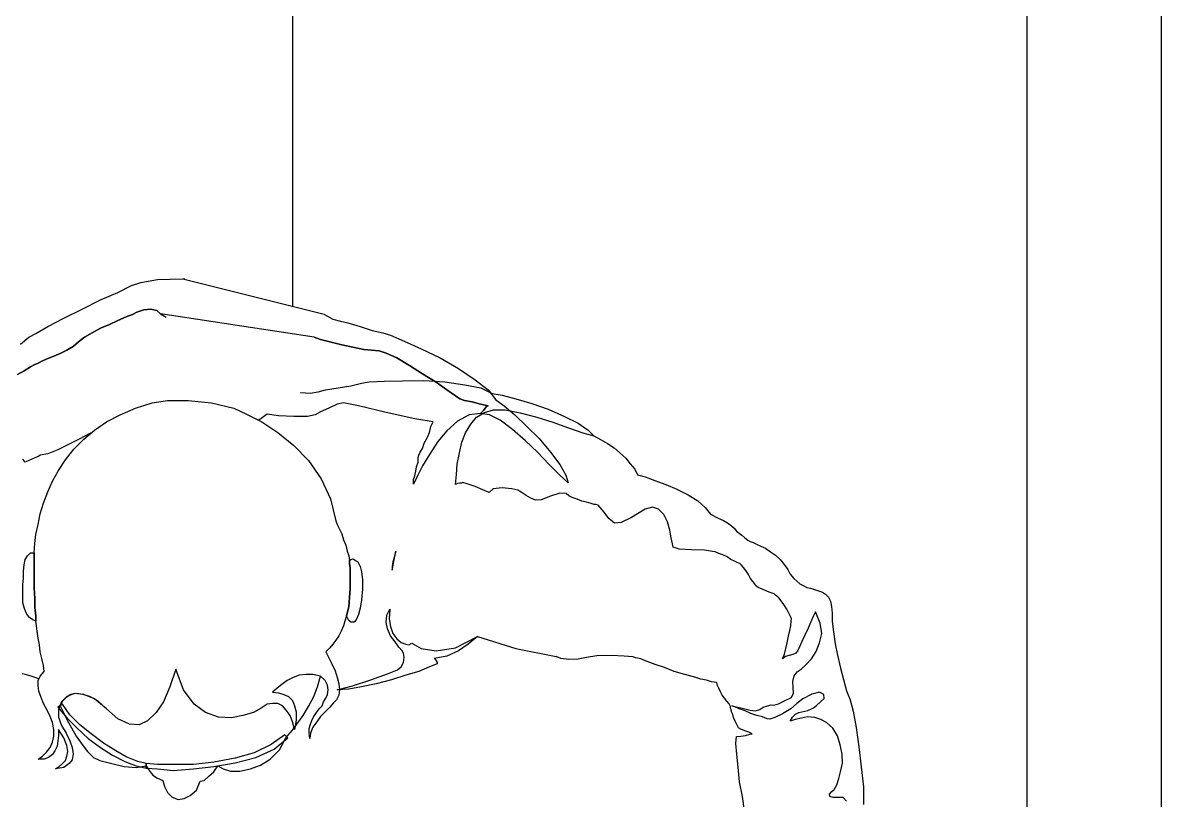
# Model space of a CAD drawing. Header units: inches. Extents: x 150067 to 167379, y -92057 to -49035.
# Drawn here: x 158715.8 to 158800.5, y -50868 to -50810.1 of the extents above; entities that cross this region are included whole.
import ezdxf

# ---------------------------------------------------------------- set-up
doc = ezdxf.new("R2010")
doc.units = ezdxf.units.IN
doc.header["$LTSCALE"] = 0.1
doc.header["$MEASUREMENT"] = 0
doc.layers.add('Layer1', color=7, linetype='Continuous')

# ---------------------------------------------------------------- blocks, each defined once
blk = doc.blocks.new('Man')
at = {"color": 0}
for p, q in [((929.96, 1176.54), (928.82, 1168.22)), ((999.14, 1162.7), (999.28, 1173)), ((999.14, 1162.7), (999.28, 1173)), ((592.82, 1162.46), (594.59, 1166)), ((594.59, 1166), (597.25, 1168.65)), ((597.25, 1168.65), (600.79, 1169.98)), ((600.79, 1169.98), (604.33, 1169.54)), ((604.33, 1169.54), (607.87, 1167.77)), ((607.87, 1167.77), (611.41, 1164.67)), ((928.82, 1168.22), (927.09, 1159.7)), ((979.71, 1168.33), (979.52, 1166.94)), ((979.52, 1166.94), (980.72, 1165.36)), ((981.49, 1168.93), (979.71, 1168.33)), ((980.72, 1165.36), (982.11, 1164.18)), ((983.47, 1168.94), (981.49, 1168.93)), ((987.43, 1168.97), (983.47, 1168.94)), ((989.39, 1170.96), (987.43, 1168.97)), ((588.83, 1157.59), (591.93, 1158.91)), ((591.93, 1158.91), (592.82, 1162.46)), ((611.41, 1164.67), (613.63, 1159.36)), ((613.63, 1159.36), (615.84, 1158.91)), ((615.84, 1158.91), (618.5, 1156.7)), ((927.09, 1159.7), (926.35, 1151.18)), ((982.11, 1164.18), (983.71, 1161.42)), ((983.71, 1161.42), (984.92, 1157.86)), ((997.83, 1151.01), (999.14, 1162.7)), ((997.83, 1151.01), (999.14, 1162.7)), ((534.38, 1151.39), (529.51, 1152.27)), ((529.51, 1152.27), (531.72, 1150.94)), ((576.44, 1150.5), (582.19, 1151.83)), ((582.19, 1150.5), (583.96, 1153.16)), ((582.19, 1151.83), (588.83, 1152.27)), ((582.19, 1149.17), (582.19, 1151.83)), ((582.19, 1151.83), (582.19, 1149.17)), ((583.96, 1153.16), (586.18, 1155.81)), ((586.18, 1155.81), (588.83, 1157.59)), ((588.83, 1152.27), (598.13, 1153.16)), ((598.13, 1153.16), (609.64, 1152.27)), ((609.64, 1152.27), (621.6, 1150.94)), ((618.5, 1156.7), (621.6, 1154.04)), ((621.6, 1154.04), (623.81, 1150.5)), ((623.81, 1150.5), (626.91, 1152.27)), ((626.91, 1152.27), (631.33, 1153.6)), ((631.33, 1153.6), (636.65, 1153.6)), ((636.65, 1153.6), (642.85, 1152.27)), ((642.85, 1152.27), (648.6, 1150.06)), ((984.92, 1157.86), (985.93, 1153.91)), ((985.93, 1153.91), (986.95, 1148.97)), ((522.87, 1146.52), (519.33, 1146.52)), ((519.33, 1146.52), (521.98, 1144.75)), ((525.53, 1145.63), (522.87, 1146.52)), ((527.74, 1143.86), (525.53, 1145.63)), ((531.72, 1150.94), (533.49, 1149.17)), ((533.49, 1149.17), (535.27, 1147.4)), ((537.48, 1149.17), (534.38, 1151.39)), ((535.27, 1147.4), (536.15, 1144.75)), ((539.25, 1146.96), (537.48, 1149.17)), ((539.69, 1143.42), (539.25, 1146.96)), ((548.1, 1142.09), (551.65, 1145.63)), ((551.65, 1145.63), (555.19, 1147.4)), ((555.19, 1147.4), (562.27, 1149.17)), ((562.27, 1149.17), (569.35, 1150.94)), ((562.71, 1144.3), (569.8, 1147.85)), ((570.68, 1145.19), (564.48, 1141.65)), ((569.35, 1150.94), (576.44, 1151.39)), ((569.8, 1147.85), (576.44, 1150.5)), ((577.32, 1147.85), (570.68, 1145.19)), ((576.44, 1151.39), (582.19, 1150.5)), ((582.19, 1149.17), (577.32, 1147.85)), ((588.83, 1149.62), (582.19, 1149.17)), ((598.13, 1149.62), (588.83, 1149.62)), ((609.64, 1149.62), (598.13, 1149.62)), ((621.6, 1148.29), (609.64, 1149.62)), ((621.6, 1150.94), (633.99, 1148.73)), ((633.99, 1146.07), (621.6, 1148.29)), ((633.99, 1148.73), (645.94, 1145.63)), ((645.06, 1142.98), (633.99, 1146.07)), ((645.94, 1145.63), (656.57, 1140.76)), ((648.6, 1150.06), (654.36, 1146.52)), ((654.36, 1146.52), (659.67, 1141.2)), ((926.35, 1151.18), (925.61, 1143.65)), ((986.95, 1148.97), (986.79, 1143.62)), ((996.51, 1139.32), (997.83, 1151.01)), ((996.51, 1139.32), (997.83, 1151.01)), ((521.98, 1144.75), (524.2, 1142.53)), ((524.2, 1142.53), (526.41, 1139.88)), ((526.41, 1139.88), (527.74, 1136.78)), ((529.07, 1141.65), (527.74, 1143.86)), ((530.4, 1138.99), (529.07, 1141.65)), ((530.84, 1135.89), (530.4, 1138.99)), ((536.15, 1138.55), (534.38, 1134.12)), ((536.15, 1144.75), (536.59, 1142.09)), ((536.59, 1142.09), (536.15, 1138.55)), ((537.92, 1135.89), (539.25, 1139.88)), ((539.25, 1139.88), (539.69, 1143.42)), ((545, 1138.11), (548.1, 1142.09)), ((548.55, 1134.56), (555.63, 1139.88)), ((555.63, 1139.88), (562.71, 1144.3)), ((564.48, 1141.65), (557.4, 1137.22)), ((654.8, 1138.11), (645.06, 1142.98)), ((656.57, 1140.76), (664.54, 1134.12)), ((659.67, 1141.2), (663.21, 1134.56)), ((925.61, 1143.65), (925.05, 1137.51)), ((986.79, 1143.62), (985.63, 1138.27)), ((994.99, 1128.23), (996.51, 1139.32)), ((994.99, 1128.23), (996.51, 1139.32)), ((527.74, 1136.78), (528.62, 1133.24)), ((528.62, 1133.24), (528.62, 1129.25)), ((531.28, 1132.79), (530.84, 1135.89)), ((534.38, 1134.12), (531.28, 1129.25)), ((531.28, 1129.25), (531.28, 1132.79)), ((535.71, 1131.46), (537.92, 1135.89)), ((538.81, 1128.37), (541.46, 1133.24)), ((541.46, 1133.24), (545, 1138.11)), ((541.91, 1128.37), (548.55, 1134.56)), ((550.32, 1131.91), (543.68, 1126.59)), ((557.4, 1137.22), (550.32, 1131.91)), ((662.77, 1132.35), (654.8, 1138.11)), ((664.54, 1134.12), (662.77, 1132.35)), ((663.21, 1134.56), (664.54, 1132.79)), ((664.54, 1132.79), (667.19, 1129.69)), ((677.38, 1134.56), (676.93, 1131.46)), ((677.82, 1131.46), (677.38, 1134.56)), ((925.05, 1137.51), (925.47, 1133.35)), ((925.47, 1133.35), (927.85, 1133.17)), ((927.85, 1133.17), (930.62, 1132.79)), ((930.62, 1132.79), (933.2, 1132.01)), ((934.59, 1131.82), (932.61, 1130.82)), ((933.2, 1132.01), (934.59, 1131.82)), ((984.08, 1133.11), (981.33, 1128.54)), ((985.63, 1138.27), (984.08, 1133.11)), ((527.74, 1125.27), (526.41, 1121.72)), ((528.62, 1129.25), (527.74, 1125.27)), ((531.28, 1122.17), (533.05, 1127.04)), ((533.05, 1127.04), (535.71, 1131.46)), ((536.15, 1123.5), (538.81, 1128.37)), ((536.15, 1122.61), (541.91, 1128.37)), ((543.68, 1126.59), (537.92, 1120.84)), ((572.45, 1126.15), (565.81, 1123.05)), ((572.45, 1126.15), (565.81, 1123.05)), ((578.21, 1126.59), (572.45, 1126.15)), ((578.21, 1126.59), (572.45, 1126.15)), ((583.08, 1124.38), (578.21, 1126.59)), ((583.08, 1124.38), (578.21, 1126.59)), ((667.19, 1129.69), (669.85, 1126.15)), ((668.52, 1129.25), (667.19, 1124.82)), ((668.52, 1129.25), (667.19, 1124.82)), ((669.41, 1123.94), (668.52, 1129.25)), ((669.41, 1123.94), (668.52, 1129.25)), ((669.85, 1126.15), (673.39, 1121.28)), ((676.93, 1131.46), (676.93, 1128.81)), ((676.93, 1128.81), (677.82, 1126.15)), ((679.15, 1127.92), (677.82, 1131.46)), ((677.82, 1126.15), (678.71, 1123.5)), ((681.36, 1124.82), (679.15, 1127.92)), ((925.51, 1126.42), (924.53, 1124.44)), ((926.49, 1128.41), (925.51, 1126.42)), ((927.87, 1129.21), (926.49, 1128.41)), ((930.24, 1130.02), (927.87, 1129.21)), ((932.61, 1130.82), (930.24, 1130.02)), ((977.79, 1125.35), (974.43, 1123.55)), ((981.33, 1128.54), (977.79, 1125.35)), ((993.27, 1118.71), (994.99, 1128.23)), ((993.27, 1118.71), (994.99, 1128.23)), ((526.41, 1121.72), (524.64, 1118.18)), ((530.84, 1116.41), (536.15, 1122.61)), ((531.28, 1117.74), (531.28, 1122.17)), ((532.17, 1115.53), (533.94, 1119.07)), ((537.92, 1120.84), (533.49, 1114.64)), ((533.94, 1119.07), (536.15, 1123.5)), ((565.81, 1123.05), (559.17, 1117.3)), ((565.81, 1123.05), (559.17, 1117.3)), ((587.95, 1119.51), (583.08, 1124.38)), ((587.95, 1119.51), (583.08, 1124.38)), ((592.38, 1113.31), (587.95, 1119.51)), ((592.38, 1113.31), (587.95, 1119.51)), ((616.73, 1119.51), (610.08, 1114.64)), ((616.73, 1119.51), (610.08, 1114.64)), ((624.25, 1122.17), (616.73, 1119.51)), ((624.25, 1122.17), (616.73, 1119.51)), ((631.78, 1122.61), (624.25, 1122.17)), ((631.78, 1122.61), (624.25, 1122.17)), ((638.42, 1121.28), (631.78, 1122.61)), ((638.42, 1121.28), (631.78, 1122.61)), ((644.62, 1119.51), (638.42, 1121.28)), ((644.62, 1119.51), (638.42, 1121.28)), ((649.04, 1116.86), (644.62, 1119.51)), ((649.04, 1116.86), (644.62, 1119.51)), ((665.87, 1121.28), (663.65, 1118.18)), ((665.87, 1121.28), (663.65, 1118.18)), ((667.19, 1124.82), (665.87, 1121.28)), ((667.19, 1124.82), (665.87, 1121.28)), ((668.52, 1115.53), (669.41, 1119.07)), ((668.52, 1115.53), (669.41, 1119.07)), ((669.41, 1119.07), (669.41, 1123.94)), ((669.41, 1119.07), (669.41, 1123.94)), ((673.39, 1121.28), (676.49, 1115.97)), ((678.71, 1123.5), (679.59, 1121.72)), ((679.59, 1121.72), (680.92, 1119.95)), ((680.92, 1119.95), (682.25, 1118.18)), ((683.58, 1121.72), (681.36, 1124.82)), ((686.23, 1119.07), (683.58, 1121.72)), ((688.89, 1116.41), (686.23, 1119.07)), ((922.39, 1119.08), (922.2, 1117.69)), ((923.17, 1120.67), (922.39, 1119.08)), ((923.55, 1122.45), (923.17, 1120.67)), ((924.53, 1124.44), (923.55, 1122.45)), ((930.51, 1118.53), (926.95, 1117.32)), ((933.67, 1119.94), (930.51, 1118.53)), ((933.28, 1118.15), (936.45, 1118.57)), ((937.22, 1121.15), (933.67, 1119.94)), ((936.45, 1118.57), (939.03, 1117.79)), ((940.58, 1121.96), (937.22, 1121.15)), ((943.15, 1123.16), (940.58, 1121.96)), ((944.73, 1123.37), (943.15, 1123.16)), ((947.71, 1122.4), (944.73, 1123.37)), ((952.08, 1120.25), (947.71, 1122.4)), ((957.05, 1117.31), (952.08, 1120.25)), ((959.58, 1123.46), (956.61, 1124.43)), ((956.61, 1124.43), (958.01, 1122.26)), ((958.01, 1122.26), (959.6, 1120.49)), ((963.15, 1122.69), (959.58, 1123.46)), ((959.6, 1120.49), (961.59, 1119.51)), ((961.59, 1119.51), (963.37, 1119.13)), ((966.72, 1121.92), (963.15, 1122.69)), ((963.37, 1119.13), (965.15, 1118.74)), ((965.15, 1118.74), (966.94, 1118.36)), ((970.88, 1122.34), (966.72, 1121.92)), ((974.43, 1123.55), (970.88, 1122.34)), ((991.53, 1112.17), (993.27, 1118.71)), ((991.53, 1112.17), (993.27, 1118.71)), ((522.43, 1114.2), (521.1, 1110.66)), ((524.64, 1118.18), (522.43, 1114.2)), ((533.49, 1114.64), (530.84, 1116.41)), ((533.05, 1113.31), (531.28, 1117.74)), ((533.49, 1112.87), (532.17, 1115.53)), ((536.15, 1110.21), (533.05, 1113.31)), ((535.71, 1110.66), (533.49, 1112.87)), ((554.3, 1112.87), (549.43, 1110.21)), ((559.17, 1117.3), (552.09, 1111.54)), ((559.17, 1117.3), (554.3, 1112.87)), ((595.92, 1104.46), (592.38, 1113.31)), ((595.92, 1104.46), (592.38, 1113.31)), ((610.08, 1114.64), (603.89, 1106.23)), ((610.08, 1114.64), (603.89, 1106.23)), ((652.59, 1114.64), (649.04, 1116.86)), ((652.59, 1114.64), (649.04, 1116.86)), ((655.68, 1114.2), (652.59, 1114.64)), ((655.68, 1114.2), (652.59, 1114.64)), ((658.78, 1114.2), (655.68, 1114.2)), ((658.78, 1114.2), (655.68, 1114.2)), ((661.44, 1115.53), (658.78, 1114.2)), ((661.44, 1115.53), (658.78, 1114.2)), ((663.65, 1118.18), (661.44, 1115.53)), ((663.65, 1118.18), (661.44, 1115.53)), ((664.98, 1110.21), (667.19, 1112.43)), ((664.98, 1110.21), (667.19, 1112.43)), ((667.19, 1112.43), (668.52, 1115.53)), ((667.19, 1112.43), (668.52, 1115.53)), ((676.49, 1115.97), (679.59, 1110.21)), ((682.25, 1118.18), (683.13, 1116.86)), ((683.13, 1116.86), (684.46, 1115.53)), ((684.46, 1115.53), (685.35, 1113.31)), ((685.35, 1113.31), (686.67, 1111.1)), ((691.1, 1113.76), (688.89, 1116.41)), ((692.87, 1111.99), (691.1, 1113.76)), ((694.2, 1109.33), (692.87, 1111.99)), ((919.85, 1112.93), (918.47, 1111.14)), ((921.03, 1114.32), (919.85, 1112.93)), ((921.81, 1115.91), (921.03, 1114.32)), ((922.2, 1117.69), (921.81, 1116.9)), ((921.81, 1116.9), (921.81, 1115.91)), ((922.61, 1115.52), (928.73, 1116.94)), ((924.38, 1116.12), (922.61, 1115.52)), ((926.95, 1117.32), (924.38, 1116.12)), ((928.73, 1116.94), (933.28, 1118.15)), ((939.03, 1117.79), (940.82, 1116.42)), ((940.82, 1116.42), (943.39, 1115.64)), ((943.39, 1115.64), (945.58, 1115.06)), ((945.58, 1115.06), (947.16, 1115.27)), ((947.16, 1115.27), (949.74, 1114.49)), ((949.74, 1114.49), (953.31, 1112.73)), ((953.31, 1112.73), (957.28, 1110.77)), ((960.43, 1114.16), (957.05, 1117.31)), ((964.01, 1111.41), (960.43, 1114.16)), ((966.94, 1118.36), (968.92, 1117.38)), ((968.92, 1117.38), (970.12, 1116.79)), ((970.12, 1116.79), (971.91, 1115.42)), ((971.91, 1115.42), (974.3, 1113.25)), ((974.3, 1113.25), (976.29, 1111.28)), ((989.38, 1106.81), (991.53, 1112.17)), ((989.38, 1106.81), (991.53, 1112.17)), ((519.77, 1107.12), (519.33, 1104.02)), ((521.1, 1110.66), (519.77, 1107.12)), ((538.36, 1108.89), (535.71, 1110.66)), ((540.58, 1108.44), (536.15, 1110.21)), ((541.46, 1108.44), (538.36, 1108.89)), ((545.89, 1108.89), (540.58, 1108.44)), ((545.45, 1108.89), (541.46, 1108.44)), ((549.43, 1110.21), (545.45, 1108.89)), ((552.09, 1111.54), (545.89, 1108.89)), ((603.89, 1106.23), (599.46, 1094.28)), ((603.89, 1106.23), (599.46, 1094.28)), ((655.68, 1107.56), (659.23, 1108)), ((655.68, 1107.56), (659.23, 1108)), ((658.34, 1105.34), (655.68, 1107.56)), ((658.34, 1105.34), (655.68, 1107.56)), ((661, 1103.13), (658.34, 1105.34)), ((661, 1103.13), (658.34, 1105.34)), ((659.23, 1108), (662.33, 1108.89)), ((659.23, 1108), (662.33, 1108.89)), ((662.33, 1108.89), (664.98, 1110.21)), ((662.33, 1108.89), (664.98, 1110.21)), ((679.59, 1110.21), (681.8, 1104.46)), ((686.67, 1111.1), (687.56, 1108.89)), ((687.56, 1108.89), (688, 1106.23)), ((688, 1106.23), (687.56, 1103.57)), ((699.96, 1105.79), (693.32, 1106.23)), ((693.32, 1106.23), (702.17, 1104.02)), ((694.64, 1106.23), (694.2, 1109.33)), ((694.2, 1102.69), (694.64, 1106.23)), ((707.48, 1104.46), (699.96, 1105.79)), ((915.14, 1105.37), (914.36, 1103.79)), ((916.12, 1107.36), (915.14, 1105.37)), ((917.1, 1109.35), (916.12, 1107.36)), ((918.47, 1111.14), (917.1, 1109.35)), ((957.28, 1110.77), (958.49, 1108.21)), ((958.49, 1108.21), (958.31, 1104.84)), ((969.17, 1108.87), (964.01, 1111.41)), ((973.54, 1107.7), (969.17, 1108.87)), ((976.1, 1108.91), (973.54, 1107.7)), ((976.29, 1111.28), (976.1, 1108.91)), ((987.64, 1100.26), (989.38, 1106.81)), ((987.64, 1100.26), (989.38, 1106.81)), ((519.85, 1099.87), (515.34, 1098.26)), ((519.33, 1104.02), (519.33, 1100.92)), ((519.33, 1100.92), (520.66, 1098.26)), ((599.46, 1094.28), (595.92, 1104.46)), ((599.46, 1094.28), (595.92, 1104.46)), ((664.1, 1100.92), (661, 1103.13)), ((664.1, 1100.92), (661, 1103.13)), ((667.64, 1099.15), (664.1, 1100.92)), ((667.64, 1099.15), (664.1, 1100.92)), ((671.18, 1097.82), (667.64, 1099.15)), ((671.18, 1097.82), (667.64, 1099.15)), ((681.8, 1104.46), (683.58, 1098.26)), ((686.23, 1100.92), (683.58, 1098.26)), ((687.56, 1103.57), (686.23, 1100.92)), ((691.99, 1095.16), (693.32, 1099.15)), ((693.32, 1099.15), (694.2, 1102.69)), ((702.17, 1104.02), (712.79, 1100.47)), ((715.89, 1102.69), (707.48, 1104.46)), ((712.79, 1100.47), (722.53, 1096.93)), ((724.75, 1100.47), (715.89, 1102.69)), ((733.16, 1097.82), (724.75, 1100.47)), ((901.72, 1099.16), (895.39, 1097.34)), ((904.68, 1100.16), (901.72, 1099.16)), ((907.85, 1100.58), (904.68, 1100.16)), ((910.81, 1101.59), (907.85, 1100.58)), ((913.97, 1102), (910.81, 1101.59)), ((914.36, 1103.79), (913.97, 1102)), ((958.31, 1104.84), (958.13, 1101.47)), ((958.13, 1101.47), (958.94, 1098.11)), ((985.9, 1093.72), (987.64, 1100.26)), ((985.9, 1093.72), (987.64, 1100.26)), ((511.8, 1097.38), (510.03, 1096.93)), ((515.34, 1098.26), (511.8, 1097.38)), ((520.66, 1098.26), (522.87, 1095.6)), ((522.43, 1092.06), (521.54, 1088.08)), ((522.87, 1095.6), (522.43, 1092.06)), ((675.16, 1097.38), (671.18, 1097.82)), ((675.16, 1097.38), (671.18, 1097.82)), ((679.15, 1097.38), (675.16, 1097.38)), ((679.15, 1097.38), (675.16, 1097.38)), ((683.58, 1098.26), (679.15, 1097.38)), ((683.58, 1098.26), (679.15, 1097.38)), ((690.22, 1091.18), (691.99, 1095.16)), ((722.53, 1096.93), (728.29, 1094.72)), ((728.29, 1094.72), (730.5, 1092.95)), ((730.5, 1092.95), (731.83, 1090.29)), ((740.69, 1095.6), (733.16, 1097.82)), ((746.88, 1092.95), (740.69, 1095.6)), ((751.31, 1091.18), (746.88, 1092.95)), ((883.54, 1093.31), (878.2, 1091.49)), ((889.07, 1095.52), (883.54, 1093.31)), ((895.39, 1097.34), (889.07, 1095.52)), ((958.94, 1098.11), (960.74, 1095.75)), ((960.74, 1095.75), (962.93, 1094.18)), ((962.93, 1094.18), (965.71, 1091.82)), ((984.16, 1086.19), (985.9, 1093.72)), ((984.16, 1086.19), (985.9, 1093.72)), ((521.54, 1088.08), (520.66, 1084.09)), ((686.67, 1084.09), (688.45, 1087.64)), ((688.45, 1087.64), (690.22, 1091.18)), ((731.83, 1090.29), (732.27, 1087.19)), ((732.27, 1087.19), (731.83, 1084.98)), ((749.54, 1088.08), (750.43, 1088.52)), ((757.07, 1086.75), (749.54, 1088.08)), ((750.43, 1088.52), (750.87, 1089.41)), ((750.87, 1089.41), (751.31, 1090.29)), ((751.31, 1090.29), (751.31, 1091.18)), ((763.71, 1083.65), (757.07, 1086.75)), ((797.09, 1082.18), (820.61, 1086.79)), ((823.18, 1087.99), (820.61, 1086.79)), ((827.93, 1088.62), (823.18, 1087.99)), ((833.27, 1088.45), (827.93, 1088.62)), ((838.23, 1087.49), (833.27, 1088.45)), ((844.18, 1086.54), (838.23, 1087.49)), ((852.49, 1086.39), (844.18, 1086.54)), ((860.01, 1086.63), (852.49, 1086.39)), ((865.16, 1087.06), (860.01, 1086.63)), ((866.94, 1087.66), (865.16, 1087.06)), ((869.71, 1088.27), (866.94, 1087.66)), ((873.46, 1089.88), (869.71, 1088.27)), ((878.2, 1091.49), (873.46, 1089.88)), ((953.86, 1086.8), (952.07, 1088.17)), ((952.07, 1088.17), (953.28, 1085.61)), ((953.28, 1085.61), (954.09, 1082.24)), ((956.04, 1086.22), (953.86, 1086.8)), ((958.23, 1085.63), (956.04, 1086.22)), ((959.81, 1084.85), (958.23, 1085.63)), ((965.71, 1091.82), (968.9, 1088.27)), ((968.9, 1088.27), (971.7, 1083.93)), ((982.81, 1079.45), (984.16, 1086.19)), ((982.81, 1079.45), (984.16, 1086.19)), ((520.21, 1080.11), (519.33, 1076.13)), ((520.66, 1084.09), (520.21, 1080.11)), ((688.89, 1081.88), (686.67, 1084.09)), ((690.66, 1079.67), (688.89, 1081.88)), ((692.43, 1077.45), (690.66, 1079.67)), ((729.18, 1081.44), (726.96, 1078.34)), ((727.85, 1076.57), (730.5, 1078.78)), ((730.95, 1083.65), (729.18, 1081.44)), ((730.5, 1078.78), (733.16, 1079.67)), ((731.83, 1084.98), (730.95, 1083.65)), ((733.16, 1079.67), (734.93, 1080.11)), ((734.93, 1080.11), (736.7, 1079.22)), ((736.7, 1079.22), (742.01, 1082.32)), ((742.01, 1082.32), (750.87, 1083.65)), ((750.87, 1083.65), (761.94, 1081.88)), ((761.94, 1081.88), (774.78, 1075.24)), ((769.46, 1079.67), (763.71, 1083.65)), ((774.78, 1075.24), (769.46, 1079.67)), ((774.78, 1075.24), (797.09, 1082.18)), ((954.09, 1082.24), (954.9, 1078.88)), ((954.9, 1078.88), (955.52, 1075.13)), ((960.81, 1083.87), (959.81, 1084.85)), ((962.01, 1081.3), (960.81, 1083.87)), ((963.42, 1078.14), (962.01, 1081.3)), ((971.7, 1083.93), (973.71, 1079)), ((973.71, 1079), (974.93, 1073.46)), ((981.86, 1072.51), (982.81, 1079.45)), ((981.86, 1072.51), (982.81, 1079.45)), ((519.33, 1076.13), (518.88, 1072.14)), ((694.2, 1074.8), (692.43, 1077.45)), ((695.53, 1072.14), (694.2, 1074.8)), ((724.31, 1074.8), (722.53, 1070.81)), ((726.96, 1078.34), (724.31, 1074.8)), ((724.31, 1069.48), (725.63, 1073.47)), ((725.63, 1073.47), (727.85, 1076.57)), ((955.52, 1075.13), (956.33, 1071.76)), ((965.02, 1074.39), (963.42, 1078.14)), ((967.03, 1070.44), (965.02, 1074.39)), ((974.93, 1073.46), (973.98, 1067.51)), ((980.91, 1066.57), (981.86, 1072.51)), ((980.91, 1066.57), (981.86, 1072.51)), ((518, 1066.39), (516.23, 1065.5)), ((518.44, 1069.04), (518, 1066.39)), ((518, 1063.29), (518, 1066.39)), ((518, 1066.39), (518, 1063.29)), ((518.88, 1072.14), (518.44, 1069.04)), ((696.86, 1069.04), (695.53, 1072.14)), ((697.74, 1066.39), (696.86, 1069.04)), ((698.63, 1063.29), (697.74, 1066.39)), ((699.96, 1065.94), (698.63, 1063.29)), ((701.28, 1066.83), (699.96, 1065.94)), ((703.06, 1066.83), (701.28, 1066.83)), ((704.38, 1065.5), (703.06, 1066.83)), ((722.53, 1070.81), (721.65, 1066.83)), ((721.65, 1066.83), (722.09, 1062.84)), ((723.42, 1065.06), (724.31, 1069.48)), ((956.33, 1071.76), (956.94, 1069)), ((956.94, 1069), (957.15, 1066.42)), ((957.15, 1066.42), (957.36, 1064.84)), ((968.63, 1066.69), (967.03, 1070.44)), ((970.04, 1063.53), (968.63, 1066.69)), ((973.98, 1067.51), (971.24, 1060.96)), ((980.94, 1061.62), (980.91, 1066.57)), ((980.94, 1061.62), (980.91, 1066.57)), ((512.24, 1061.07), (511.36, 1058.42)), ((513.13, 1062.84), (512.24, 1061.07)), ((514.46, 1064.17), (513.13, 1062.84)), ((516.23, 1065.5), (514.46, 1064.17)), ((517.56, 1058.42), (518, 1063.29)), ((518, 1063.29), (517.56, 1058.42)), ((698.63, 1063.29), (699.96, 1057.97)), ((699.96, 1057.97), (698.63, 1063.29)), ((705.71, 1062.4), (704.38, 1065.5)), ((706.6, 1058.86), (705.71, 1062.4)), ((722.09, 1062.84), (723.86, 1059.3)), ((723.86, 1059.3), (723.42, 1065.06)), ((954.62, 1059.28), (952.85, 1056.7)), ((955.79, 1061.66), (954.62, 1059.28)), ((956.77, 1063.65), (955.79, 1061.66)), ((957.36, 1064.84), (956.77, 1063.65)), ((971.24, 1060.96), (970.04, 1063.53)), ((980.57, 1057.85), (980.94, 1061.62)), ((980.57, 1057.85), (980.94, 1061.62)), ((511.36, 1058.42), (510.47, 1055.76)), ((510.47, 1055.76), (510.47, 1052.66)), ((510.47, 1052.66), (510.47, 1049.12)), ((517.11, 1046.91), (517.56, 1053.1)), ((517.56, 1053.1), (517.11, 1046.91)), ((517.56, 1053.1), (517.56, 1058.42)), ((517.56, 1058.42), (517.56, 1053.1)), ((699.96, 1057.97), (700.4, 1052.66)), ((700.4, 1052.66), (699.96, 1057.97)), ((700.4, 1052.66), (700.84, 1047.79)), ((700.84, 1047.79), (700.4, 1052.66)), ((707.48, 1053.99), (706.6, 1058.86)), ((707.92, 1047.79), (707.48, 1053.99)), ((949.91, 1052.72), (948.14, 1051.12)), ((951.28, 1054.51), (949.91, 1052.72)), ((952.85, 1056.7), (951.28, 1054.51)), ((977.05, 1050.7), (978.82, 1052.3)), ((977.05, 1050.7), (978.82, 1052.3)), ((978.82, 1052.3), (979.99, 1054.68)), ((978.82, 1052.3), (979.99, 1054.68)), ((979.99, 1054.68), (980.57, 1057.85)), ((979.99, 1054.68), (980.57, 1057.85)), ((510.47, 1049.12), (510.47, 1045.13)), ((517.11, 1040.71), (517.11, 1046.91)), ((517.11, 1046.91), (517.11, 1040.71)), ((700.84, 1047.79), (700.84, 1042.92)), ((700.84, 1042.92), (700.84, 1047.79)), ((707.92, 1042.04), (707.92, 1047.79)), ((938.06, 1046.71), (936.49, 1045.51)), ((941.22, 1048.11), (938.06, 1046.71)), ((944.38, 1049.52), (941.22, 1048.11)), ((947.35, 1050.53), (944.38, 1049.52)), ((948.14, 1051.12), (947.35, 1050.53)), ((962.23, 1044.67), (964.21, 1045.68)), ((962.23, 1044.67), (964.21, 1045.68)), ((964.21, 1045.68), (966.18, 1046.68)), ((964.21, 1045.68), (966.18, 1046.68)), ((966.18, 1046.68), (968.36, 1047.09)), ((966.18, 1046.68), (968.36, 1047.09)), ((968.36, 1047.09), (970.13, 1047.69)), ((968.36, 1047.09), (970.13, 1047.69)), ((970.13, 1047.69), (971.91, 1048.3)), ((970.13, 1047.69), (971.91, 1048.3)), ((971.91, 1048.3), (973.69, 1048.9)), ((971.91, 1048.3), (973.69, 1048.9)), ((973.69, 1048.9), (975.47, 1049.51)), ((973.69, 1048.9), (975.47, 1049.51)), ((975.47, 1049.51), (977.05, 1050.7)), ((975.47, 1049.51), (977.05, 1050.7)), ((510.47, 1045.13), (510.92, 1041.15)), ((510.92, 1041.15), (510.92, 1037.17)), ((517.11, 1035.39), (517.11, 1040.71)), ((517.11, 1040.71), (517.11, 1035.39)), ((700.84, 1042.92), (700.84, 1038.94)), ((700.84, 1038.94), (700.84, 1042.92)), ((707.48, 1037.61), (707.92, 1042.04)), ((932.37, 1039.15), (930.8, 1036.96)), ((933.54, 1041.53), (932.37, 1039.15)), ((934.92, 1043.32), (933.54, 1041.53)), ((936.1, 1044.72), (934.92, 1043.32)), ((936.49, 1045.51), (936.1, 1044.72)), ((955.15, 1036.32), (956.52, 1039.1)), ((955.15, 1036.32), (956.52, 1039.1)), ((956.52, 1039.1), (958.69, 1041.49)), ((956.52, 1039.1), (958.69, 1041.49)), ((958.69, 1041.49), (960.46, 1043.08)), ((958.69, 1041.49), (960.46, 1043.08)), ((960.46, 1043.08), (962.23, 1044.67)), ((960.46, 1043.08), (962.23, 1044.67)), ((510.92, 1037.17), (511.36, 1033.62)), ((511.36, 1033.62), (511.8, 1030.53)), ((517.11, 1030.08), (517.11, 1035.39)), ((517.11, 1035.39), (517.11, 1030.08)), ((700.84, 1035.39), (700.4, 1032.74)), ((700.4, 1032.74), (700.84, 1035.39)), ((700.4, 1032.74), (700.4, 1030.97)), ((700.4, 1030.97), (700.4, 1032.74)), ((700.84, 1038.94), (700.84, 1035.39)), ((700.84, 1035.39), (700.84, 1038.94)), ((705.27, 1031.85), (706.6, 1034.51)), ((706.6, 1034.51), (707.48, 1037.61)), ((725.19, 1034.51), (725.19, 1036.72)), ((725.19, 1036.72), (727.4, 1025.66)), ((725.63, 1031.85), (725.19, 1034.51)), ((927.26, 1032.78), (926.07, 1032.38)), ((928.24, 1033.78), (927.26, 1032.78)), ((929.42, 1035.17), (928.24, 1033.78)), ((930.8, 1036.96), (929.42, 1035.17)), ((950.83, 1030.55), (953.19, 1033.33)), ((950.83, 1030.55), (953.19, 1033.33)), ((953.19, 1033.33), (955.15, 1036.32)), ((953.19, 1033.33), (955.15, 1036.32)), ((511.8, 1030.53), (513.13, 1028.31)), ((513.13, 1028.31), (514.9, 1026.54)), ((514.9, 1026.54), (517.11, 1026.54)), ((517.11, 1026.54), (517.11, 1030.08)), ((517.11, 1030.08), (517.11, 1026.54)), ((517.11, 1026.54), (517.56, 1021.23)), ((699.07, 1025.66), (699.96, 1028.31)), ((699.96, 1028.31), (700.4, 1030.97)), ((700.4, 1030.97), (701.28, 1030.53)), ((701.28, 1030.53), (702.61, 1030.08)), ((702.61, 1030.08), (703.94, 1030.97)), ((703.94, 1030.97), (705.27, 1031.85)), ((726.52, 1028.75), (725.63, 1031.85)), ((727.4, 1025.66), (726.52, 1028.75)), ((913.04, 1025.97), (911.46, 1025.76)), ((915.02, 1026.97), (913.04, 1025.97)), ((917.39, 1027.77), (915.02, 1026.97)), ((919.96, 1028.98), (917.39, 1027.77)), ((922.13, 1030.38), (919.96, 1028.98)), ((924.69, 1031.58), (922.13, 1030.38)), ((926.07, 1032.38), (924.69, 1031.58)), ((942.16, 1023.96), (945.12, 1025.96)), ((942.16, 1023.96), (945.12, 1025.96)), ((945.12, 1025.96), (948.08, 1027.96)), ((945.12, 1025.96), (948.08, 1027.96)), ((948.08, 1027.96), (950.83, 1030.55)), ((948.08, 1027.96), (950.83, 1030.55)), ((517.56, 1021.23), (518, 1015.92)), ((696.86, 1019.01), (698.19, 1022.11)), ((698.19, 1022.11), (699.07, 1025.66)), ((888.12, 1021.46), (887.35, 1017.89)), ((888.51, 1023.25), (888.12, 1021.46)), ((892.07, 1024.46), (888.51, 1023.25)), ((899.19, 1024.89), (892.07, 1024.46)), ((906.71, 1025.14), (899.19, 1024.89)), ((911.46, 1025.76), (906.71, 1025.14)), ((931.89, 1019.15), (933.28, 1019.95)), ((931.89, 1019.15), (933.28, 1019.95)), ((933.28, 1019.95), (935.05, 1020.55)), ((933.28, 1019.95), (935.05, 1020.55)), ((935.05, 1020.55), (937.03, 1021.56)), ((935.05, 1020.55), (937.03, 1021.56)), ((937.03, 1021.56), (939.59, 1022.76)), ((937.03, 1021.56), (939.59, 1022.76)), ((939.59, 1022.76), (942.16, 1023.96)), ((939.59, 1022.76), (942.16, 1023.96)), ((518, 1015.92), (519.33, 1010.16)), ((693.32, 1010.16), (694.64, 1012.82)), ((694.64, 1012.82), (695.97, 1015.47)), ((695.97, 1015.47), (696.86, 1019.01)), ((886.59, 1013.33), (885.23, 1008.57)), ((887.35, 1017.89), (886.59, 1013.33)), ((924.02, 1012.17), (925.39, 1013.96)), ((924.02, 1012.17), (925.39, 1013.96)), ((925.39, 1013.96), (926.97, 1015.16)), ((925.39, 1013.96), (926.97, 1015.16)), ((926.97, 1015.16), (928.54, 1016.36)), ((926.97, 1015.16), (928.54, 1016.36)), ((928.54, 1016.36), (930.32, 1017.95)), ((928.54, 1016.36), (930.32, 1017.95)), ((930.32, 1017.95), (931.89, 1019.15)), ((930.32, 1017.95), (931.89, 1019.15)), ((519.33, 1010.16), (520.66, 1003.96)), ((689.33, 995.11), (692.43, 1007.95)), ((692.43, 1007.95), (693.32, 1010.16)), ((851.19, 1006.59), (848.44, 1003.01)), ((854.54, 1009.38), (851.19, 1006.59)), ((858.3, 1009.01), (854.54, 1009.38)), ((864.26, 1006.07), (858.3, 1009.01)), ((872.21, 1001.17), (864.26, 1006.07)), ((885.23, 1008.57), (883.08, 1004.21)), ((910.2, 1004.17), (914.75, 1006.38)), ((910.2, 1004.17), (914.75, 1006.38)), ((914.75, 1006.38), (917.9, 1007.78)), ((914.75, 1006.38), (917.9, 1007.78)), ((917.9, 1007.78), (920.07, 1009.18)), ((917.9, 1007.78), (920.07, 1009.18)), ((920.07, 1009.18), (922.44, 1010.98)), ((920.07, 1009.18), (922.44, 1010.98)), ((922.44, 1010.98), (924.02, 1012.17)), ((922.44, 1010.98), (924.02, 1012.17)), ((520.66, 1003.96), (522.43, 997.76)), ((846.08, 1000.22), (844.9, 998.83)), ((848.44, 1003.01), (846.08, 1000.22)), ((876.57, 1000.01), (872.21, 1001.17)), ((880.13, 1001.22), (876.57, 1000.01)), ((883.08, 1004.21), (880.13, 1001.22)), ((902.93, 996.41), (907.26, 1000.19)), ((902.93, 996.41), (907.26, 1000.19)), ((907.26, 1000.19), (910.2, 1004.17)), ((907.26, 1000.19), (910.2, 1004.17)), ((522.43, 997.76), (525.08, 991.12)), ((684.02, 983.6), (689.33, 995.11)), ((803.16, 993.23), (800.2, 991.24)), ((805.92, 994.83), (803.16, 993.23)), ((808.48, 996.04), (805.92, 994.83)), ((811.85, 995.86), (808.48, 996.04)), ((817.21, 993.71), (811.85, 995.86)), ((822.76, 991.97), (817.21, 993.71)), ((827.9, 993.38), (826.33, 992.18)), ((829.88, 994.38), (827.9, 993.38)), ((832.84, 995.39), (829.88, 994.38)), ((835.41, 996.59), (832.84, 995.39)), ((838.18, 997.21), (835.41, 996.59)), ((840.95, 997.82), (838.18, 997.21)), ((842.72, 998.42), (840.95, 997.82)), ((843.71, 998.43), (842.72, 998.42)), ((844.9, 998.83), (843.71, 998.43)), ((890.69, 989.6), (897.21, 992.81)), ((890.69, 989.6), (897.21, 992.81)), ((897.21, 992.81), (902.93, 996.41)), ((897.21, 992.81), (902.93, 996.41)), ((525.08, 991.12), (527.74, 984.93)), ((739.8, 982.27), (737.59, 986.7)), ((737.59, 986.7), (737.59, 985.81)), ((762.01, 986.85), (762.64, 981.11)), ((763.2, 986.26), (762.01, 986.85)), ((764.59, 986.07), (763.2, 986.26)), ((768.75, 986.49), (766.37, 985.69)), ((773.49, 988.11), (768.75, 986.49)), ((777.83, 989.91), (773.49, 988.11)), ((781.58, 991.52), (777.83, 989.91)), ((783.97, 989.36), (781.58, 991.52)), ((789.12, 988.79), (783.97, 989.36)), ((794.86, 989.42), (789.12, 988.79)), ((798.22, 990.23), (794.86, 989.42)), ((800.2, 991.24), (798.22, 990.23)), ((826.33, 992.18), (822.76, 991.97)), ((877.85, 984.57), (884.37, 986.79)), ((877.85, 984.57), (884.37, 986.79)), ((884.37, 986.79), (890.69, 989.6)), ((884.37, 986.79), (890.69, 989.6)), ((527.74, 984.93), (531.28, 978.73)), ((676.49, 972.97), (684.02, 983.6)), ((737.59, 985.81), (737.59, 984.04)), ((737.59, 984.04), (738.47, 981.83)), ((738.47, 981.83), (738.92, 979.17)), ((742.9, 976.07), (739.8, 982.27)), ((762.64, 981.11), (763.07, 974.98)), ((765.58, 986.08), (764.59, 986.07)), ((766.37, 985.69), (765.58, 986.08)), ((822.59, 981.38), (816.39, 975.19)), ((827.46, 985.81), (822.59, 981.38)), ((822.59, 975.19), (826.13, 981.38)), ((826.13, 981.38), (827.46, 985.81)), ((866.21, 977.97), (867.77, 981.15)), ((866.21, 977.97), (867.77, 981.15)), ((867.77, 981.15), (872.32, 982.36)), ((867.77, 981.15), (872.32, 982.36)), ((872.32, 982.36), (877.85, 984.57)), ((872.32, 982.36), (877.85, 984.57)), ((511.8, 973.86), (510.47, 972.09)), ((515.79, 972.09), (511.8, 973.86)), ((531.28, 978.73), (535.27, 972.53)), ((668.08, 964.12), (676.49, 972.97)), ((738.92, 979.17), (739.36, 976.51)), ((739.36, 976.51), (740.24, 973.86)), ((740.24, 973.86), (740.24, 972.09)), ((746.88, 969.43), (742.9, 976.07)), ((763.07, 974.98), (764.3, 968.45)), ((816.39, 975.19), (809.75, 968.1)), ((817.28, 968.1), (822.59, 975.19)), ((861.1, 971.6), (863.65, 974.79)), ((861.1, 971.6), (863.65, 974.79)), ((863.65, 974.79), (866.21, 977.97)), ((863.65, 974.79), (866.21, 977.97)), ((519.77, 970.32), (515.79, 972.09)), ((520.66, 969.87), (519.77, 970.32)), ((525.08, 968.99), (520.66, 969.87)), ((530.84, 966.77), (525.08, 968.99)), ((537.04, 963.67), (530.84, 966.77)), ((535.27, 972.53), (540.13, 966.33)), ((540.13, 966.33), (545.89, 960.58)), ((740.24, 972.09), (740.24, 971.2)), ((740.24, 971.2), (740.69, 969.87)), ((740.69, 969.87), (741.57, 968.1)), ((741.57, 968.1), (742.9, 965.89)), ((751.75, 961.9), (746.88, 969.43)), ((764.3, 968.45), (765.72, 962.32)), ((809.75, 968.1), (802.67, 961.46)), ((810.64, 960.13), (817.28, 968.1)), ((854.21, 965.62), (857.55, 968.41)), ((854.21, 965.62), (857.55, 968.41)), ((857.55, 968.41), (861.1, 971.6)), ((857.55, 968.41), (861.1, 971.6)), ((543.23, 960.58), (537.04, 963.67)), ((549.87, 957.03), (543.23, 960.58)), ((545.89, 960.58), (552.09, 955.26)), ((658.78, 956.59), (668.08, 964.12)), ((742.9, 965.89), (743.79, 962.79)), ((743.79, 962.79), (745.56, 959.69)), ((745.56, 959.69), (746.88, 956.59)), ((757.07, 955.71), (751.75, 961.9)), ((765.72, 962.32), (767.93, 956.79)), ((802.67, 961.46), (795.14, 954.82)), ((803.55, 953.05), (810.64, 960.13)), ((842.37, 958.62), (846.32, 960.63)), ((842.37, 958.62), (846.32, 960.63)), ((846.32, 960.63), (850.46, 963.03)), ((846.32, 960.63), (850.46, 963.03)), ((850.46, 963.03), (854.21, 965.62)), ((850.46, 963.03), (854.21, 965.62)), ((550.17, 956.91), (549.87, 957.03)), ((552.09, 955.26), (559.17, 950.39)), ((649.49, 950.39), (658.78, 956.59)), ((746.88, 956.59), (747.77, 953.05)), ((747.77, 953.05), (749.1, 950.39)), ((763.26, 949.95), (757.07, 955.71)), ((767.93, 956.79), (770.93, 951.86)), ((795.14, 954.82), (788.06, 949.51)), ((796.47, 946.41), (803.55, 953.05)), ((818.66, 950.56), (827.74, 953.98)), ((827.74, 953.98), (836.04, 956.8)), ((833.3, 951.24), (839.22, 955.24)), ((836.04, 956.8), (842.37, 958.62)), ((839.22, 955.24), (842.37, 958.62)), ((559.17, 950.39), (567.14, 946.41)), ((567.14, 946.41), (576, 942.42)), ((640.63, 945.97), (649.49, 950.39)), ((652.59, 945.97), (647.66, 949.48)), ((659.23, 946.85), (652.59, 945.97)), ((668.08, 947.29), (659.23, 946.85)), ((676.05, 947.29), (668.08, 947.29)), ((680.48, 946.41), (676.05, 947.29)), ((683.58, 944.64), (680.48, 946.41)), ((738.47, 948.62), (721.65, 945.08)), ((749.1, 950.39), (738.47, 948.62)), ((769.91, 946.41), (763.26, 949.95)), ((776.55, 945.52), (769.91, 946.41)), ((770.93, 951.86), (774.32, 947.72)), ((774.32, 947.72), (778.89, 944.98)), ((781.86, 946.41), (776.55, 945.52)), ((788.06, 949.51), (781.86, 946.41)), ((790.27, 941.1), (796.47, 946.41)), ((799.68, 945.1), (809.37, 947.73)), ((809.37, 947.73), (818.66, 950.56)), ((815.93, 943.02), (825.41, 947.23)), ((825.41, 947.23), (833.3, 951.24)), ((576, 942.42), (585.73, 939.33)), ((620.27, 939.33), (633.11, 942.42)), ((633.11, 942.42), (640.63, 945.97)), ((688.45, 942.42), (683.58, 944.64)), ((693.32, 940.21), (688.45, 942.42)), ((696.86, 939.33), (693.32, 940.21)), ((705.71, 941.1), (696.86, 939.33)), ((721.65, 945.08), (705.71, 941.1)), ((771.68, 938.88), (776.55, 940.21)), ((776.55, 940.21), (771.68, 938.88)), ((778.32, 943.75), (776.55, 945.52)), ((776.55, 945.52), (778.32, 943.75)), ((776.55, 940.21), (780.97, 941.1)), ((780.97, 941.1), (776.55, 940.21)), ((779.2, 942.42), (778.32, 943.75)), ((778.32, 943.75), (779.2, 942.42)), ((778.89, 944.98), (784.05, 943.42)), ((780.09, 941.54), (779.2, 942.42)), ((779.2, 942.42), (780.09, 941.54)), ((780.97, 941.1), (780.09, 941.54)), ((780.09, 941.54), (780.97, 941.1)), ((784.05, 943.42), (790.98, 943.46)), ((785.4, 937.55), (790.27, 941.1)), ((790.98, 943.46), (799.68, 945.1)), ((797.16, 936.97), (806.45, 939.8)), ((806.45, 939.8), (815.93, 943.02)), ((585.73, 939.33), (594.59, 938)), ((594.59, 938), (606.54, 938)), ((606.54, 938), (620.27, 939.33)), ((671.88, 933.44), (672.05, 933.45)), ((672.05, 933.45), (677.59, 933.68)), ((677.59, 933.68), (682.15, 932.91)), ((757.07, 931.8), (761.94, 935.34)), ((761.94, 935.34), (757.07, 931.8)), ((761.94, 935.34), (764.59, 937.11)), ((764.59, 937.11), (761.94, 935.34)), ((764.59, 937.11), (767.25, 938)), ((767.25, 938), (764.59, 937.11)), ((767.25, 938), (771.68, 938.88)), ((771.68, 938.88), (767.25, 938)), ((776.8, 930.71), (783.32, 933.92)), ((780.97, 931.8), (785.4, 937.55)), ((783.32, 933.92), (789.25, 934.94)), ((789.25, 934.94), (797.16, 936.97)), ((682.15, 932.91), (686.51, 931.75)), ((686.51, 931.75), (693.84, 930.61)), ((693.84, 930.61), (701.18, 929.46)), ((701.18, 929.46), (707.32, 927.92)), ((707.32, 927.92), (711.88, 927.15)), ((711.88, 927.15), (720.59, 926.81)), ((720.59, 926.81), (731.29, 926.48)), ((742.9, 922.5), (750.87, 927.37)), ((750.87, 927.37), (742.9, 922.5)), ((743.56, 926.35), (755.83, 927.22)), ((750.87, 927.37), (757.07, 931.8)), ((757.07, 931.8), (750.87, 927.37)), ((755.83, 927.22), (767.51, 928.87)), ((767.51, 928.87), (776.8, 930.71)), ((773.45, 926.04), (780.97, 931.8)), ((511.36, 920.73), (507.37, 922.94)), ((507.37, 922.94), (511.36, 920.73)), ((514.9, 918.52), (511.36, 920.73)), ((511.36, 920.73), (514.9, 918.52)), ((731.29, 926.48), (743.56, 926.35)), ((735.37, 917.63), (742.9, 922.5)), ((742.9, 922.5), (735.37, 917.63)), ((763.71, 919.4), (773.45, 926.04)), ((517.11, 917.19), (514.9, 918.52)), ((514.9, 918.52), (517.11, 917.19)), ((519.33, 916.3), (517.11, 917.19)), ((517.11, 917.19), (519.33, 916.3)), ((521.98, 914.98), (519.33, 916.3)), ((519.33, 916.3), (521.98, 914.98)), ((525.08, 913.65), (521.98, 914.98)), ((521.98, 914.98), (525.08, 913.65)), ((528.62, 912.32), (525.08, 913.65)), ((525.08, 913.65), (528.62, 912.32)), ((727.85, 913.2), (735.37, 917.63)), ((735.37, 917.63), (727.85, 913.2)), ((753.08, 913.2), (763.71, 919.4)), ((532.61, 910.55), (528.62, 912.32)), ((528.62, 912.32), (532.61, 910.55)), ((536.15, 908.78), (532.61, 910.55)), ((532.61, 910.55), (536.15, 908.78)), ((539.69, 906.56), (536.15, 908.78)), ((536.15, 908.78), (539.69, 906.56)), ((695.97, 905.68), (708.81, 908.33)), ((708.81, 908.33), (695.97, 905.68)), ((708.81, 908.33), (717.66, 909.22)), ((717.66, 909.22), (708.81, 908.33)), ((717.66, 909.22), (721.65, 910.55)), ((721.65, 910.55), (717.66, 909.22)), ((721.65, 910.55), (727.85, 913.2)), ((727.85, 913.2), (721.65, 910.55)), ((732.27, 903.47), (742.01, 907.89)), ((742.01, 907.89), (753.08, 913.2)), ((509.14, 905.24), (514.01, 901.25)), ((509.14, 905.24), (514.01, 901.25)), ((514.01, 901.25), (518, 899.04)), ((514.01, 901.25), (518, 899.04)), ((542.79, 903.91), (539.69, 906.56)), ((539.69, 906.56), (542.79, 903.91)), ((546.33, 901.25), (542.79, 903.91)), ((542.79, 903.91), (546.33, 901.25)), ((550.76, 898.6), (546.33, 901.25)), ((546.33, 901.25), (550.76, 898.6)), ((679.82, 901.27), (590.6, 887.53)), ((679.82, 901.27), (683.58, 902.58)), ((683.58, 902.58), (679.82, 901.27)), ((683.58, 902.58), (695.97, 905.68)), ((695.97, 905.68), (683.58, 902.58)), ((724.31, 899.92), (732.27, 903.47)), ((518, 899.04), (525.08, 895.05)), ((518, 899.04), (525.08, 895.05)), ((525.08, 895.05), (534.38, 890.18)), ((525.08, 895.05), (534.38, 890.18)), ((555.63, 895.94), (550.76, 898.6)), ((550.76, 898.6), (555.63, 895.94)), ((560.94, 893.73), (555.63, 895.94)), ((555.63, 895.94), (560.94, 893.73)), ((565.81, 891.51), (560.94, 893.73)), ((560.94, 893.73), (565.81, 891.51)), ((699.51, 892.84), (706.6, 895.05)), ((706.6, 895.05), (713.68, 897.27)), ((713.68, 897.27), (719.88, 898.6)), ((719.88, 898.6), (724.31, 899.92)), ((534.38, 890.18), (545, 884.87)), ((534.38, 890.18), (545, 884.87)), ((570.68, 889.3), (565.81, 891.51)), ((565.81, 891.51), (570.68, 889.3)), ((574.22, 887.97), (570.68, 889.3)), ((570.68, 889.3), (574.22, 887.97)), ((576.88, 886.64), (574.22, 887.97)), ((574.22, 887.97), (576.88, 886.64)), ((590.6, 887.53), (588.39, 885.76)), ((588.39, 885.76), (590.6, 887.53)), ((590.6, 887.53), (593.81, 889.53)), ((603.44, 867.16), (685.65, 887.89)), ((685.65, 887.89), (685.79, 887.97)), ((685.79, 887.97), (690.66, 890.63)), ((690.66, 890.63), (695.09, 891.95)), ((695.09, 891.95), (699.51, 892.84)), ((545, 884.87), (555.63, 879.56)), ((545, 884.87), (555.63, 879.56)), ((580.86, 885.31), (576.88, 886.64)), ((576.88, 886.64), (580.86, 885.31)), ((584.85, 884.87), (580.86, 885.31)), ((580.86, 885.31), (584.85, 884.87)), ((588.39, 885.76), (584.85, 884.87)), ((584.85, 884.87), (588.39, 885.76)), ((555.63, 879.56), (565.81, 875.13)), ((555.63, 879.56), (565.81, 875.13)), ((565.81, 875.13), (573.78, 871.15)), ((565.81, 875.13), (573.78, 871.15)), ((573.78, 871.15), (579.09, 869.38)), ((573.78, 871.15), (579.09, 869.38)), ((579.09, 869.38), (588.83, 867.6)), ((579.09, 869.38), (588.83, 867.6)), ((588.83, 867.6), (603.44, 867.16)), ((588.83, 867.6), (603.44, 867.16)), ((603.44, 867.16), (604.64, 867.2))]:
    blk.add_line(p, q, dxfattribs=at)

msp = doc.modelspace()

# ---------------------------------------------------------------- linework, layer by layer
at = {"color": 0, "linetype": 'ByBlock', "elevation": 23680.863}
msp.add_lwpolyline([(158735.85, -50831.21), (158735.85, -50646.895)], dxfattribs=at)
at = {"layer": 'Layer1', "color": 6, "linetype": 'Continuous', "ltscale": 0.1}
for p, q in [((158790.479, -50646.895, 23680.863), (158790.479, -51225.228, 23680.863)), ((158800.479, -50646.895, 23680.863), (158800.479, -51225.228, 23680.863))]:
    msp.add_line(p, q, dxfattribs=at)
at = {"layer": 'Layer1', "color": 6, "linetype": 'Continuous', "ltscale": 0.1, "elevation": 23680.863}
msp.add_lwpolyline([(158790.479, -50646.895), (158790.479, -50935.339), (158735.85, -50935.339)], dxfattribs=at)

# ---------------------------------------------------------------- block references
at = {"xscale": -0.128, "yscale": 0.128, "zscale": 0.128, "rotation": 180}
msp.add_blockref('Man', (158650.425, -50718.15, 23680.863), dxfattribs=at)

doc.saveas('drawing.dxf')
